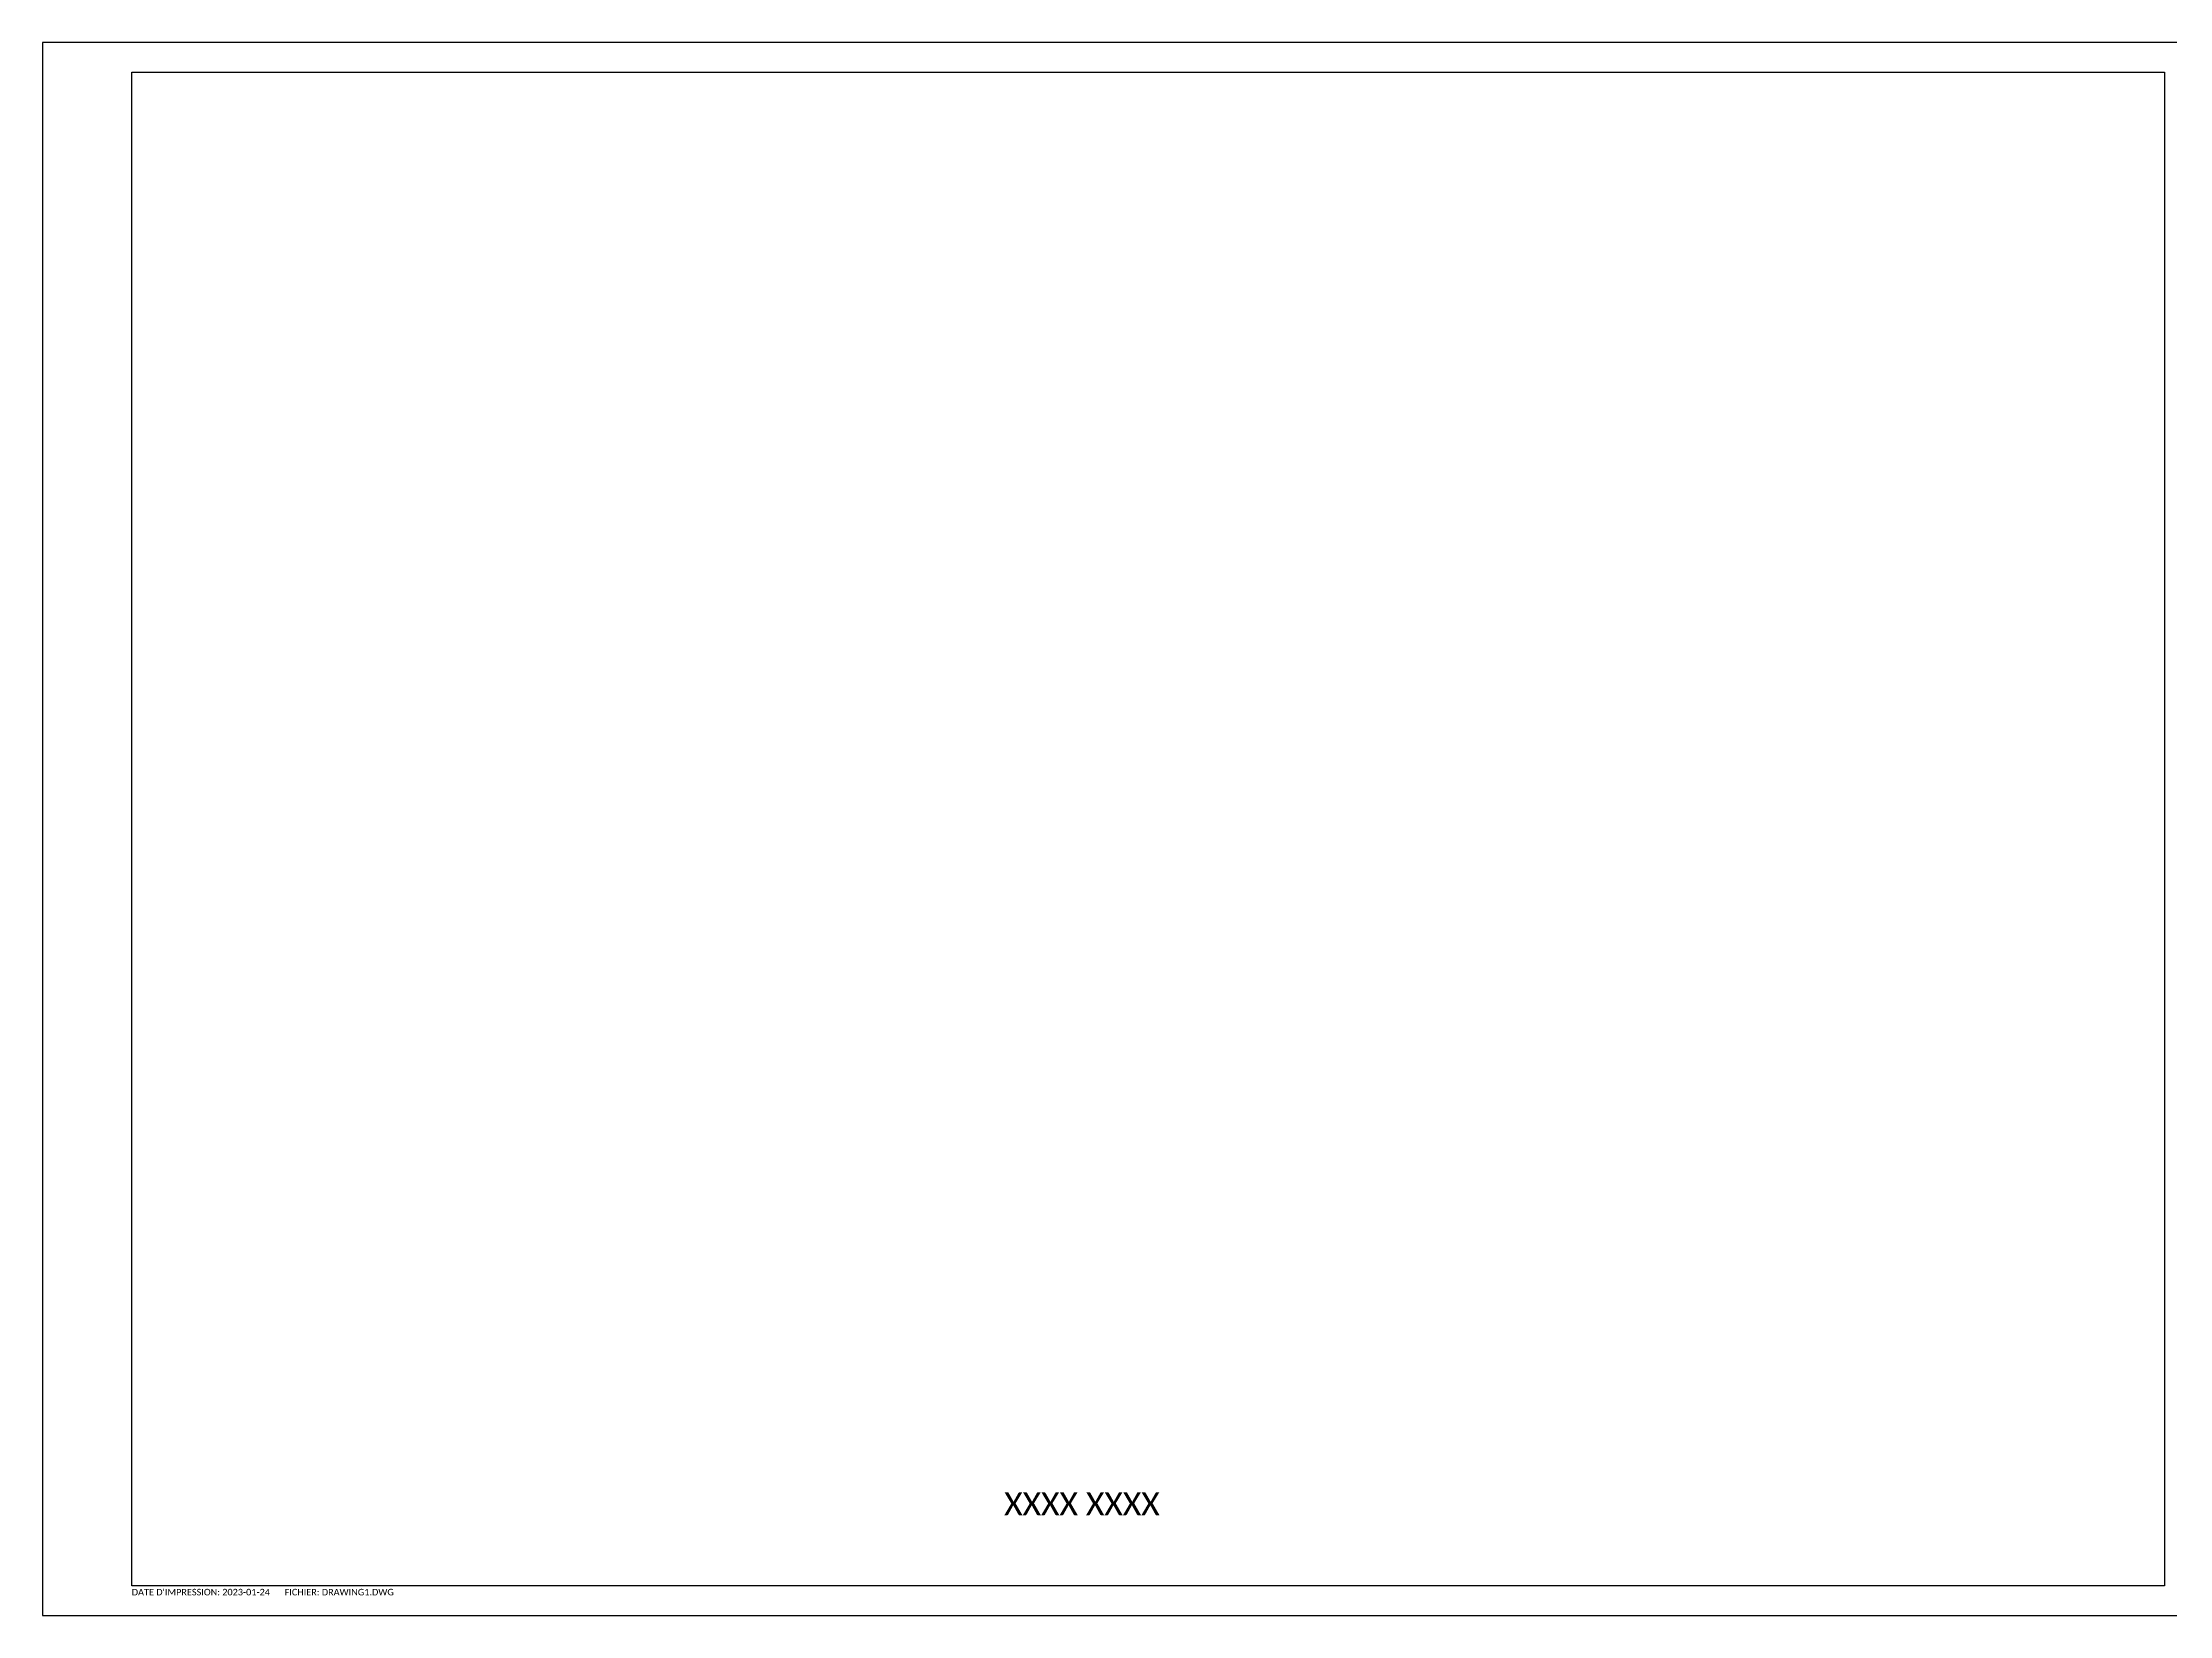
# Paper-space layout 'LEDGER-IMPERIAL' of a CAD drawing. Header units: inches. Extents: x -0.7 to 23.8, y 0.7 to 11.7.
# Drawn here: x -0.7 to 14.18, y 0.67 to 11.67 of the extents above; entities that cross this region are included whole.
import ezdxf
from ezdxf.enums import TextEntityAlignment as Align

# ---------------------------------------------------------------- set-up
doc = ezdxf.new("R2010")
doc.units = ezdxf.units.IN
doc.header["$LTSCALE"] = 25
doc.header["$MEASUREMENT"] = 0
doc.layers.add('CARTOUCHE', color=7, linetype='Continuous')
doc.styles.add('Cartouche', font='calibri.ttf')

psp = doc.layouts.new('LEDGER-IMPERIAL')

# ---------------------------------------------------------------- linework, layer by layer
at = {"layer": 'CARTOUCHE', "ltscale": 5}
psp.add_lwpolyline([(-0.077, 11.46), (14.143, 11.46), (14.143, 0.876), (-0.077, 0.876)], close=True, dxfattribs=at)
at = {"layer": 'Defpoints', "linetype": 'Continuous', "ltscale": 25}
psp.add_line((16.299, 11.668), (-0.701, 11.668), dxfattribs=at)
at = {"layer": 'Defpoints'}
psp.add_lwpolyline([(-0.701, 0.668), (16.299, 0.668), (16.299, 11.668), (-0.701, 11.668)], close=True, dxfattribs=at)

# ---------------------------------------------------------------- texts
at = {"layer": 'CARTOUCHE', "linetype": 'Continuous', "ltscale": 25, "style": 'Cartouche'}
psp.add_text('XXXX XXXX', height=0.1594, dxfattribs=at).set_placement((6.57, 1.369), align=Align.CENTER)
at = {"layer": 'CARTOUCHE', "style": 'Cartouche'}
for s, p in [("DATE D'IMPRESSION: 2023-01-24 ", (-0.077, 0.808)), ('FICHIER: DRAWING1.DWG ', (0.992, 0.808))]:
    psp.add_text(s, height=0.04585, dxfattribs=at).set_placement(p)

doc.saveas('drawing.dxf')
